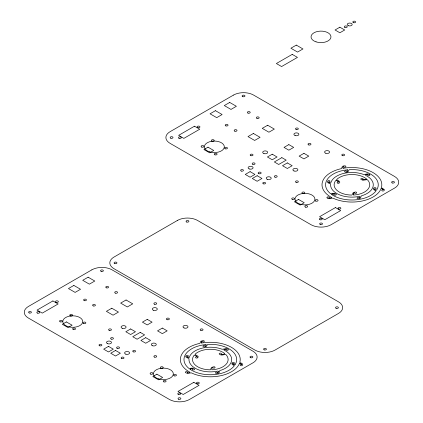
<?xml version="1.0" encoding="UTF-8"?>
<svg xmlns="http://www.w3.org/2000/svg" width="423" height="423" viewBox="0 0 423 423"><rect width="100%" height="100%" fill="white"/><g stroke="black" fill="none" stroke-linecap="round" stroke-linejoin="round"><path stroke-width="0.63" d="M353.231 194.754L353.586 193.581M218.442 371.722L218.48 371.59A0.714 0.412 0 0 0 217.533 371.145A21.356 12.33 0 0 1 188.991 358.9A0.714 0.412 0 0 0 188.653 358.53L185.871 356.954A2.03 1.174 0 0 1 185.93 356.039L186.131 355.78A1.169 0.677 0 0 1 187.648 355.42A1.169 0.677 0 0 1 188.314 356.282A1.169 0.677 0 0 1 186.844 356.689M201.263 342.44L201.221 342.598A0.714 0.412 0 0 0 201.56 343.005M342.926 167.503L342.836 167.794A0.735 0.423 0 0 0 343.153 168.264M197.721 357.726L198.25 356.853L197.906 356.187L195.347 354.717A0.714 0.412 0 0 1 195.151 354.167A17.798 10.274 0 0 1 224.772 353.549C224.349 354.352 222.117 354.432 221.033 354.337A1.169 0.677 0 0 0 221.319 353.417A1.169 0.677 0 0 0 219.722 353.231A1.169 0.677 0 0 0 219.357 354.146C220.832 355.685 223.249 354.823 225.041 354.469A0.714 0.412 0 0 1 225.967 354.648A17.798 10.274 0 0 1 212.087 369.765C211.119 369.559 212.05 367.836 212.769 367.502A1.169 0.677 0 0 0 214.006 368.105A1.169 0.677 0 0 0 215.085 367.397A1.169 0.677 0 0 0 213.89 366.757L211.489 367.428L210.569 369.438A0.714 0.412 0 0 1 209.84 369.813A17.798 10.274 0 0 1 194.099 355.315L195.627 355.616L197.155 356.785A1.169 0.677 0 0 0 195.632 357.107A1.169 0.677 0 0 0 196.15 357.995A1.169 0.677 0 0 0 197.71 357.721M373.916 188.034L373.467 188.563A1.967 1.137 0 0 0 373.398 188.991L373.916 189.747L375.582 190.736A0.714 0.412 0 0 1 375.783 191.233A26.337 15.207 0 0 1 331.653 194.511M366.318 179.13L366.371 178.802A17.798 10.274 0 0 0 336.75 179.421A0.714 0.412 0 0 0 336.946 179.971C338.009 180.394 340.917 181.557 339.32 182.979A1.169 0.677 0 0 1 337.75 183.249A1.169 0.677 0 0 1 337.231 182.361A1.169 0.677 0 0 1 338.76 182.033M366.196 179.162L364.261 179.569M189.25 372.61L189.456 372.563A0.714 0.412 0 0 0 189.895 372.192A29.901 17.264 0 0 1 199.571 343.434A0.714 0.412 0 0 0 199.984 343.196A1.824 1.052 0 0 0 200.095 342.905L200.846 341.234L203.024 340.589A1.169 0.672 0 0 1 204.293 341.187A1.169 0.672 0 0 1 203.315 341.937A1.169 0.672 0 0 1 201.988 341.387A1.253 0.724 0 0 0 201.887 341.461M224.56 349.382L224.338 349.435A0.714 0.412 0 0 0 224.121 350.133A21.356 12.33 0 0 1 220.023 370.527A0.714 0.412 0 0 0 219.632 370.881L219.257 372.409L218.665 373.06A2.03 1.174 0 0 1 217.258 373.488L216.766 373.52A1.169 0.677 0 0 1 215.476 372.938A1.169 0.677 0 0 1 216.428 372.177A1.169 0.677 0 0 1 217.776 372.705M190.81 368.808L190.546 368.856A0.714 0.412 0 0 0 190.059 369.21M332.742 194.014L332.145 194.115A0.714 0.412 0 0 0 331.658 194.464M336.216 180.431L335.698 180.568A17.798 10.274 0 0 0 351.439 195.066A0.714 0.412 0 0 0 352.169 194.696L353.274 192.523L355.489 192.005A1.169 0.677 0 0 1 356.684 192.655A1.169 0.677 0 0 1 355.606 193.359A1.169 0.677 0 0 1 354.352 192.756M336.327 180.473L337.908 181.24M187.986 357.514L188.172 357.599A0.714 0.412 0 0 0 189.308 357.345A21.356 12.33 0 0 1 221.943 349.197A0.714 0.412 0 0 0 222.672 349.213L226.427 348.61A2.03 1.174 0 0 1 227.77 349.097L228.06 349.329M240.502 363.563L240.285 363.463A0.714 0.412 0 0 0 239.503 363.431M329.422 182.688L329.771 182.852A0.714 0.412 0 0 0 330.902 182.599A21.356 12.33 0 0 1 363.542 174.456A0.714 0.412 0 0 0 364.272 174.472L367.735 173.848L369.66 174.588M233.977 364.663L234.178 364.774A0.714 0.412 0 0 0 234.95 364.838M327.138 197.922L327.762 198.382A1.967 1.137 0 0 0 328.401 198.604L332.076 198.228A1.824 1.052 0 0 1 332.563 198.138A0.73 0.423 0 0 1 333.134 198.223A29.901 17.264 0 0 0 381.038 188.711M336.058 194.178L335.497 193.692A1.967 1.137 0 0 0 334.889 193.443L331.177 193.66A0.714 0.412 0 0 1 330.337 193.512A26.337 15.207 0 0 1 347.479 169.808M353.221 194.855L353.681 195.019A17.798 10.274 0 0 0 367.566 179.902A0.714 0.412 0 0 0 366.641 179.722L362.834 180.256L360.946 179.405A1.169 0.677 0 0 1 361.321 178.485A1.169 0.677 0 0 1 362.918 178.67A1.169 0.677 0 0 1 362.643 179.601M327.148 197.916A1.169 0.677 0 0 1 327.397 196.986A1.169 0.677 0 0 1 329.015 197.102A1.169 0.677 0 0 1 328.856 198.038M329.02 198.075A3.437 1.983 0 0 0 330.453 197.922L331.029 197.821A0.735 0.423 0 0 0 331.505 197.446M331.484 197.404A29.901 17.264 0 0 1 341.165 168.687A0.714 0.412 0 0 0 341.583 168.449A1.824 1.052 0 0 0 341.694 168.158L342.17 166.81L342.963 166.133A1.967 1.137 0 0 1 343.619 165.927L344.623 165.848A1.169 0.677 0 0 1 345.892 166.44A1.169 0.677 0 0 1 344.909 167.191A1.169 0.677 0 0 1 343.587 166.646M342.968 167.503A3.437 1.983 0 0 1 343.444 166.71M343.227 168.28A29.901 17.264 0 0 1 381.456 187.479A0.714 0.412 0 0 0 381.604 187.807A1.824 1.052 0 0 0 381.985 188.002L384.385 189.652A1.967 1.137 0 0 1 384.375 190.08L383.994 190.625A1.169 0.677 0 0 1 382.461 190.963A1.169 0.677 0 0 1 381.832 190.096A1.169 0.677 0 0 1 383.312 189.705M383.286 189.604A3.437 1.983 0 0 0 382.334 188.97L381.906 188.727A0.714 0.412 0 0 0 381.07 188.695M347.51 169.819A0.714 0.412 0 0 1 347.833 170.252L347.685 170.601A3.437 1.983 0 0 1 347.061 171.368M346.913 171.426A1.169 0.677 0 0 0 345.66 170.823A1.169 0.677 0 0 0 344.586 171.532A1.169 0.677 0 0 0 345.776 172.172L346.791 172.14A1.967 1.137 0 0 0 347.468 171.96L348.346 171.32L348.996 169.998A0.714 0.412 0 0 1 349.636 169.649A26.337 15.207 0 0 1 376.623 190.07A0.714 0.412 0 0 1 375.777 190.027L375.328 189.779A3.437 1.983 0 0 1 374.492 189.081M373.927 188.039A1.169 0.677 0 0 1 375.487 187.764A1.169 0.677 0 0 1 376.005 188.658A1.169 0.677 0 0 1 374.477 188.981M332.753 194.035A3.437 1.983 0 0 1 334.202 193.94M336.047 194.178A1.169 0.677 0 0 1 335.682 195.098A1.169 0.677 0 0 1 334.085 194.913A1.169 0.677 0 0 1 334.36 193.983M369.649 174.588A1.169 0.677 0 0 1 369.432 175.524A1.169 0.677 0 0 1 367.814 175.423A1.169 0.677 0 0 1 367.936 174.488M329.469 182.646A2.845 1.639 0 0 1 328.475 182.033M328.444 181.943A1.169 0.677 0 0 0 329.914 181.536A1.169 0.677 0 0 0 329.247 180.679A1.169 0.677 0 0 0 327.746 181.033C326.408 182.514 329.221 183.408 330.252 183.783A0.714 0.412 0 0 1 330.59 184.158A21.356 12.33 0 0 0 359.132 196.404A0.714 0.412 0 0 1 360.073 196.843M359.915 197.097A2.845 1.639 0 0 1 359.497 197.901M359.376 197.964A1.169 0.677 0 0 0 358.027 197.43A1.169 0.677 0 0 0 357.07 198.191A1.169 0.677 0 0 0 358.366 198.762L360.438 198.181L361.231 196.14A0.714 0.412 0 0 1 361.623 195.78A21.356 12.33 0 0 0 365.721 175.386A0.714 0.412 0 0 1 365.906 174.694L366.329 174.604A2.845 1.639 0 0 1 367.783 174.456M353.676 193.591A2.845 1.639 0 0 1 354.22 192.814M364.229 179.521A2.845 1.639 0 0 1 362.791 179.638M337.85 181.282A2.845 1.639 0 0 1 338.744 181.943M187.41 372.8A1.253 0.724 0 0 1 187.252 372.779A1.169 0.672 0 0 0 187.41 371.849A1.169 0.672 0 0 0 185.797 371.732A1.169 0.672 0 0 0 185.554 372.663L187.601 373.43L190.477 372.975A1.824 1.052 0 0 1 190.963 372.88A0.714 0.412 0 0 1 191.529 372.97A29.901 17.264 0 0 0 239.444 363.457M189.171 372.594A4.151 2.395 0 0 1 187.426 372.832M201.628 343.027A29.901 17.264 0 0 1 239.857 362.225A0.714 0.412 0 0 0 240.01 362.548A1.824 1.052 0 0 0 240.391 362.749C241.364 363.093 243.674 364.097 242.395 365.372A1.169 0.672 0 0 1 240.867 365.71A1.169 0.672 0 0 1 240.232 364.843A1.169 0.672 0 0 1 241.713 364.452A1.253 0.724 0 0 0 241.66 364.367M201.316 342.445A4.151 2.395 0 0 1 201.829 341.446M240.47 363.59A4.151 2.395 0 0 1 241.707 364.346M205.948 344.576A0.714 0.412 0 0 1 206.234 344.999L206.175 345.152A4.151 2.395 0 0 1 205.483 346.12M205.425 346.104A1.253 0.724 0 0 1 205.303 346.173A1.169 0.672 0 0 0 204.06 345.57A1.169 0.672 0 0 0 202.987 346.278A1.169 0.672 0 0 0 204.177 346.913L206.435 346.374L207.397 344.74A0.714 0.412 0 0 1 208.042 344.391A26.337 15.207 0 0 1 235.024 364.816M190.054 369.258A26.337 15.207 0 0 0 234.183 365.974A0.714 0.412 0 0 0 233.982 365.483C232.994 365.118 230.889 363.891 232.317 362.781A1.169 0.672 0 0 1 233.887 362.511A1.169 0.672 0 0 1 234.405 363.399A1.169 0.672 0 0 1 232.877 363.722M205.879 344.555A26.337 15.207 0 0 0 188.737 368.259A0.714 0.412 0 0 0 189.578 368.401L192.507 368.068L194.464 368.919A1.169 0.672 0 0 1 194.088 369.839A1.169 0.672 0 0 1 192.491 369.654A1.169 0.672 0 0 1 192.766 368.729A1.253 0.724 0 0 0 192.613 368.708M234.009 364.637A4.151 2.395 0 0 1 232.872 363.833M232.92 363.812A1.253 0.724 0 0 1 232.883 363.717M190.831 368.84A4.151 2.395 0 0 1 192.602 368.671M228.05 349.335A1.169 0.677 0 0 1 227.833 350.265A1.169 0.677 0 0 1 226.215 350.17A1.169 0.677 0 0 1 226.337 349.234M188.013 357.446A3.077 1.777 0 0 1 186.792 356.695M218.331 371.743A3.077 1.777 0 0 1 217.819 372.726M224.613 349.435A3.077 1.777 0 0 1 226.353 349.202M296.301 45.102L290.892 48.227L297.559 52.077L302.968 48.957L296.301 45.102M292.224 54.377L276.367 63.529L281.602 66.548L297.459 57.396L292.224 54.377M339.87 27.199L335.042 29.985L339.87 32.772L344.697 29.985L339.87 27.199M233.48 95.085L170.057 131.706A14.239 8.222 0 0 0 170.057 143.328L310.995 224.698A14.239 8.222 0 0 0 331.13 224.698L394.553 188.082A14.239 8.222 0 0 0 394.553 176.46L253.615 95.085A14.239 8.222 0 0 0 233.48 95.085M215.455 110.678L210.046 113.803L216.713 117.652L222.123 114.527L215.455 110.678M229.721 102.44L224.312 105.565L230.979 109.42L236.388 106.295L229.721 102.44M194.495 126.197L178.638 135.349L183.873 138.374L199.73 129.221L194.495 126.197M208.01 147.178L203.934 149.531L209.644 152.83L213.721 150.477L208.01 147.178M253.398 133.472L247.989 136.597L254.657 140.447L260.066 137.322L253.398 133.472M267.664 125.24L262.249 128.359L268.922 132.214L274.331 129.089L267.664 125.24M272.238 154.199L267.41 156.986L272.238 159.772L277.065 156.986L272.238 154.199M288.846 144.608L284.023 147.394L288.846 150.181L293.673 147.394L288.846 144.608M250.088 171.638L245.266 174.424L250.088 177.211L254.916 174.424L250.088 171.638M281.855 157.636L274.347 161.967L278.694 164.478L286.202 160.143L281.855 157.636M91.881 269.832L28.457 306.448A14.239 8.222 0 0 0 28.457 318.075L169.396 399.444A14.239 8.222 0 0 0 189.53 399.444L252.954 362.828A14.239 8.222 0 0 0 252.954 351.201L112.016 269.832A14.239 8.222 0 0 0 91.881 269.832M177.411 220.452L113.988 257.068A14.239 8.222 0 0 0 113.988 268.695L254.926 350.064A14.239 8.222 0 0 0 275.061 350.064L338.479 313.448A14.239 8.222 0 0 0 338.479 301.821L197.541 220.452A14.239 8.222 0 0 0 177.411 220.452M257.136 175.704L252.309 178.49L257.136 181.277L261.964 178.49L257.136 175.704M73.856 285.425L68.447 288.549L75.114 292.399L80.529 289.274L73.856 285.425M88.121 277.187L82.712 280.312L89.38 284.161L94.789 281.036L88.121 277.187M287.339 162.918L282.511 165.705L287.339 168.491L292.166 165.705L287.339 162.918M303.947 153.327L299.124 156.113L303.947 158.9L308.774 156.113L303.947 153.327M52.896 300.943L37.039 310.096L42.274 313.12L58.131 303.963L52.896 300.943M66.411 321.924L62.334 324.277L68.045 327.576L72.127 325.224L66.411 321.924M298.511 199.429L294.434 201.782L300.15 205.081L304.227 202.728L298.511 199.429M111.799 308.219L106.39 311.344L113.057 315.193L118.466 312.068L111.799 308.219M126.065 299.981L120.655 303.106L127.323 306.955L132.732 303.83L126.065 299.981M335.434 207.566L319.577 216.719L324.811 219.743L340.668 210.591L335.434 207.566M130.638 328.946L125.811 331.732L130.638 334.519L135.466 331.732L130.638 328.946M147.252 319.354L142.424 322.141L147.252 324.927L152.074 322.141L147.252 319.354M108.489 346.379L103.667 349.165L108.489 351.952L113.316 349.165L108.489 346.379M140.256 332.378L132.748 336.713L137.094 339.225L144.603 334.889L140.256 332.378M115.537 350.45L110.71 353.237L115.537 356.023L120.365 353.237L115.537 350.45M145.739 337.665L140.912 340.452L145.739 343.238L150.567 340.452L145.739 337.665M162.347 328.074L157.525 330.86L162.347 333.647L167.175 330.86L162.347 328.074M156.912 374.175L152.835 376.528L158.551 379.828L162.628 377.475L156.912 374.175M193.834 382.313L177.977 391.465L183.212 394.49L199.069 385.332L193.834 382.313M348.452 25.74A2.49 1.438 0 0 0 352.19 24.497A2.49 1.438 0 0 0 348.452 23.249A2.49 1.438 0 0 0 348.452 25.74M344.925 27.49A1.491 0.862 0 0 0 347.241 26.829A1.491 0.862 0 0 0 345.083 26.004A1.491 0.862 0 0 0 344.925 27.49M316.023 41.845A9.967 5.753 0 0 0 330.971 36.859A9.967 5.753 0 0 0 316.023 31.878A9.967 5.753 0 0 0 316.023 41.845M170.871 138.226A1.422 0.82 0 0 0 173.007 137.517A1.422 0.82 0 0 0 170.871 136.803A1.422 0.82 0 0 0 170.871 138.226M353.512 22.683A1.422 0.82 0 0 0 355.648 21.97A1.422 0.82 0 0 0 353.512 21.261A1.422 0.82 0 0 0 353.512 22.683M320.348 224.528A1.422 0.82 0 0 0 322.485 223.82A1.422 0.82 0 0 0 320.348 223.106A1.422 0.82 0 0 0 320.348 224.528M392.317 182.979A1.422 0.82 0 0 0 394.448 182.271A1.422 0.82 0 0 0 392.317 181.557A1.422 0.82 0 0 0 392.317 182.979M242.749 96.65A1.422 0.82 0 0 0 244.965 96.026A1.422 0.82 0 0 0 242.924 95.228A1.422 0.82 0 0 0 242.749 96.65M249.195 168.93A2.49 1.438 0 0 0 253.081 167.841A2.49 1.438 0 0 0 249.507 166.445A2.49 1.438 0 0 0 249.195 168.93M267.468 179.447A2.49 1.438 0 0 0 271.206 178.199A2.49 1.438 0 0 0 267.468 176.957A2.49 1.438 0 0 0 267.468 179.447M293.996 170.966A2.49 1.438 0 0 0 297.877 169.877A2.49 1.438 0 0 0 294.302 168.481A2.49 1.438 0 0 0 293.996 170.966M325.858 153.29A2.49 1.438 0 0 0 329.596 152.047A2.49 1.438 0 0 0 325.858 150.8A2.49 1.438 0 0 0 325.858 153.29M263.947 153.581A2.49 1.438 0 0 0 267.68 152.338A2.49 1.438 0 0 0 263.947 151.09A2.49 1.438 0 0 0 263.947 153.581M295.154 135.566A2.49 1.438 0 0 0 298.892 134.318A2.49 1.438 0 0 0 295.154 133.076A2.49 1.438 0 0 0 295.154 135.566M258.828 173.689A1.491 0.862 0 0 0 261.144 173.023A1.491 0.862 0 0 0 258.987 172.198A1.491 0.862 0 0 0 258.828 173.689M308.663 144.92A1.491 0.862 0 0 0 310.974 144.254A1.491 0.862 0 0 0 308.822 143.429A1.491 0.862 0 0 0 308.663 144.92M299.97 204.108A9.967 5.753 0 0 0 314.918 199.122A9.967 5.753 0 0 0 299.97 194.141A9.967 5.753 0 0 0 299.97 204.108M209.369 151.799A9.967 5.753 0 0 0 224.317 146.818A9.967 5.753 0 0 0 209.369 141.832A9.967 5.753 0 0 0 209.369 151.799M252.901 164.383A1.422 0.82 0 0 0 255.037 163.669A1.422 0.82 0 0 0 252.901 162.961A1.422 0.82 0 0 0 252.901 164.383M275.05 177.168A1.422 0.82 0 0 0 277.187 176.46A1.422 0.82 0 0 0 275.05 175.746A1.422 0.82 0 0 0 275.05 177.168M241.327 171.066A1.422 0.82 0 0 0 243.458 170.353A1.422 0.82 0 0 0 241.327 169.644A1.422 0.82 0 0 0 241.327 171.066M263.471 183.852A1.422 0.82 0 0 0 265.607 183.143A1.422 0.82 0 0 0 263.471 182.429A1.422 0.82 0 0 0 263.471 183.852M257.031 118.408A1.422 0.82 0 0 0 259.167 117.694A1.422 0.82 0 0 0 257.031 116.986A1.422 0.82 0 0 0 257.031 118.408M234.881 131.193A1.422 0.82 0 0 0 237.017 130.485A1.422 0.82 0 0 0 234.881 129.771A1.422 0.82 0 0 0 234.881 131.193M248.068 113.121A1.422 0.82 0 0 0 250.205 112.407A1.422 0.82 0 0 0 248.068 111.693A1.422 0.82 0 0 0 248.068 113.121M225.924 125.906A1.422 0.82 0 0 0 228.06 125.192A1.422 0.82 0 0 0 225.924 124.484A1.422 0.82 0 0 0 225.924 125.906M338.749 208.978A1.422 0.82 0 0 0 340.885 208.264A1.422 0.82 0 0 0 338.749 207.55A1.422 0.82 0 0 0 338.749 208.978M319.952 219.711A1.422 0.82 0 0 0 322.199 219.13A1.422 0.82 0 0 0 320.206 218.294A1.422 0.82 0 0 0 319.952 219.711M179.135 138.39A1.422 0.82 0 0 0 181.271 137.676A1.422 0.82 0 0 0 179.135 136.962A1.422 0.82 0 0 0 179.135 138.39M197.811 127.609A1.422 0.82 0 0 0 199.947 126.895A1.422 0.82 0 0 0 197.811 126.181A1.422 0.82 0 0 0 197.811 127.609M315.807 201.094A1.422 0.82 0 0 0 318.054 200.513A1.422 0.82 0 0 0 316.06 199.677A1.422 0.82 0 0 0 315.807 201.094M305.565 207.154A1.422 0.82 0 0 0 307.701 206.44A1.422 0.82 0 0 0 305.565 205.726A1.422 0.82 0 0 0 305.565 207.154M292.425 199.423A1.422 0.82 0 0 0 294.561 198.71A1.422 0.82 0 0 0 292.425 198.001A1.422 0.82 0 0 0 292.425 199.423M302.545 193.464A1.422 0.82 0 0 0 304.798 192.883A1.422 0.82 0 0 0 302.799 192.047A1.422 0.82 0 0 0 302.545 193.464M225.327 148.833A1.422 0.82 0 0 0 227.463 148.119A1.422 0.82 0 0 0 225.327 147.405A1.422 0.82 0 0 0 225.327 148.833M214.963 154.844A1.422 0.82 0 0 0 217.099 154.131A1.422 0.82 0 0 0 214.963 153.422A1.422 0.82 0 0 0 214.963 154.844M201.824 147.114A1.422 0.82 0 0 0 203.96 146.4A1.422 0.82 0 0 0 201.824 145.692A1.422 0.82 0 0 0 201.824 147.114M212.066 141.197A1.422 0.82 0 0 0 214.202 140.489A1.422 0.82 0 0 0 212.066 139.775A1.422 0.82 0 0 0 212.066 141.197M296.19 129.512A1.422 0.82 0 0 0 298.326 128.798A1.422 0.82 0 0 0 296.19 128.084A1.422 0.82 0 0 0 296.19 129.512M342.498 155.664A1.422 0.82 0 0 0 344.634 154.95A1.422 0.82 0 0 0 342.498 154.242A1.422 0.82 0 0 0 342.498 155.664M296.19 182.398A1.422 0.82 0 0 0 298.326 181.689A1.422 0.82 0 0 0 296.19 180.975A1.422 0.82 0 0 0 296.19 182.398M250.887 155.664A1.422 0.82 0 0 0 253.023 154.95A1.422 0.82 0 0 0 250.887 154.242A1.422 0.82 0 0 0 250.887 155.664M186.765 222.043A1.422 0.82 0 0 0 188.901 221.335A1.422 0.82 0 0 0 186.765 220.621A1.422 0.82 0 0 0 186.765 222.043M336.121 308.298A1.422 0.82 0 0 0 338.374 307.722A1.422 0.82 0 0 0 336.375 306.887A1.422 0.82 0 0 0 336.121 308.298M264.28 349.895A1.422 0.82 0 0 0 266.416 349.181A1.422 0.82 0 0 0 264.28 348.473A1.422 0.82 0 0 0 264.28 349.895M114.802 263.592A1.422 0.82 0 0 0 116.938 262.884A1.422 0.82 0 0 0 114.802 262.17A1.422 0.82 0 0 0 114.802 263.592M29.272 312.972A1.422 0.82 0 0 0 31.408 312.259A1.422 0.82 0 0 0 29.272 311.55A1.422 0.82 0 0 0 29.272 312.972M178.749 399.275A1.422 0.82 0 0 0 180.885 398.561A1.422 0.82 0 0 0 178.749 397.853A1.422 0.82 0 0 0 178.749 399.275M250.717 357.726A1.422 0.82 0 0 0 252.854 357.012A1.422 0.82 0 0 0 250.717 356.303A1.422 0.82 0 0 0 250.717 357.726M101.234 271.423A1.422 0.82 0 0 0 103.371 270.715A1.422 0.82 0 0 0 101.234 270.001A1.422 0.82 0 0 0 101.234 271.423M107.532 343.65A2.49 1.438 0 0 0 111.471 342.63A2.49 1.438 0 0 0 107.976 341.171A2.49 1.438 0 0 0 107.532 343.65M125.869 354.194A2.49 1.438 0 0 0 129.607 352.946A2.49 1.438 0 0 0 125.869 351.698A2.49 1.438 0 0 0 125.869 354.194M152.55 345.765A2.49 1.438 0 0 0 156.283 344.518A2.49 1.438 0 0 0 152.55 343.27A2.49 1.438 0 0 0 152.55 345.765M184.042 327.957A2.49 1.438 0 0 0 187.981 326.942A2.49 1.438 0 0 0 184.486 325.477A2.49 1.438 0 0 0 184.042 327.957M122.347 328.327A2.49 1.438 0 0 0 126.086 327.079A2.49 1.438 0 0 0 122.347 325.837A2.49 1.438 0 0 0 122.347 328.327M153.554 310.308A2.49 1.438 0 0 0 157.293 309.065A2.49 1.438 0 0 0 153.554 307.817A2.49 1.438 0 0 0 153.554 310.308M117.208 348.425A1.491 0.862 0 0 0 119.54 347.785A1.491 0.862 0 0 0 117.42 346.934A1.491 0.862 0 0 0 117.208 348.425M167.037 319.651A1.491 0.862 0 0 0 169.374 319.016A1.491 0.862 0 0 0 167.249 318.165A1.491 0.862 0 0 0 167.037 319.651M158.371 378.855A9.967 5.753 0 0 0 173.324 373.869A9.967 5.753 0 0 0 158.371 368.888A9.967 5.753 0 0 0 158.371 378.855M66.908 326.218A9.967 5.753 0 0 0 82.665 322.157A9.967 5.753 0 0 0 68.69 316.309A9.967 5.753 0 0 0 66.908 326.218M111.302 339.13A1.422 0.82 0 0 0 113.438 338.416A1.422 0.82 0 0 0 111.302 337.702A1.422 0.82 0 0 0 111.302 339.13M133.324 351.867A1.422 0.82 0 0 0 135.577 351.286A1.422 0.82 0 0 0 133.583 350.45A1.422 0.82 0 0 0 133.324 351.867M99.728 345.813A1.422 0.82 0 0 0 101.864 345.099A1.422 0.82 0 0 0 99.728 344.385A1.422 0.82 0 0 0 99.728 345.813M121.75 358.551A1.422 0.82 0 0 0 124.002 357.969A1.422 0.82 0 0 0 122.004 357.134A1.422 0.82 0 0 0 121.75 358.551M115.431 293.155A1.422 0.82 0 0 0 117.568 292.441A1.422 0.82 0 0 0 115.431 291.727A1.422 0.82 0 0 0 115.431 293.155M106.347 287.82A1.422 0.82 0 0 0 108.6 287.238A1.422 0.82 0 0 0 106.601 286.403A1.422 0.82 0 0 0 106.347 287.82M197.028 383.677A1.422 0.82 0 0 0 199.275 383.095A1.422 0.82 0 0 0 197.282 382.26A1.422 0.82 0 0 0 197.028 383.677M178.353 394.458A1.422 0.82 0 0 0 180.605 393.876A1.422 0.82 0 0 0 178.606 393.041A1.422 0.82 0 0 0 178.353 394.458M37.414 313.089A1.422 0.82 0 0 0 39.667 312.507A1.422 0.82 0 0 0 37.668 311.672A1.422 0.82 0 0 0 37.414 313.089M56.09 302.308A1.422 0.82 0 0 0 58.337 301.726A1.422 0.82 0 0 0 56.344 300.89A1.422 0.82 0 0 0 56.09 302.308M174.329 375.883A1.422 0.82 0 0 0 176.465 375.175A1.422 0.82 0 0 0 174.329 374.461A1.422 0.82 0 0 0 174.329 375.883M163.965 381.895A1.422 0.82 0 0 0 166.102 381.186A1.422 0.82 0 0 0 163.965 380.473A1.422 0.82 0 0 0 163.965 381.895M150.826 374.165A1.422 0.82 0 0 0 152.962 373.456A1.422 0.82 0 0 0 150.826 372.742A1.422 0.82 0 0 0 150.826 374.165M161.073 368.253A1.422 0.82 0 0 0 163.209 367.539A1.422 0.82 0 0 0 161.073 366.831A1.422 0.82 0 0 0 161.073 368.253M83.728 323.574A1.422 0.82 0 0 0 85.864 322.865A1.422 0.82 0 0 0 83.728 322.152A1.422 0.82 0 0 0 83.728 323.574M73.237 329.543A1.422 0.82 0 0 0 75.49 328.962A1.422 0.82 0 0 0 73.496 328.126A1.422 0.82 0 0 0 73.237 329.543M60.225 321.855A1.422 0.82 0 0 0 62.361 321.147A1.422 0.82 0 0 0 60.225 320.433A1.422 0.82 0 0 0 60.225 321.855M70.467 315.944A1.422 0.82 0 0 0 72.603 315.23A1.422 0.82 0 0 0 70.467 314.522A1.422 0.82 0 0 0 70.467 315.944M154.591 304.253A1.422 0.82 0 0 0 156.727 303.545A1.422 0.82 0 0 0 154.591 302.831A1.422 0.82 0 0 0 154.591 304.253M200.899 330.411A1.422 0.82 0 0 0 203.035 329.697A1.422 0.82 0 0 0 200.899 328.983A1.422 0.82 0 0 0 200.899 330.411M154.469 357.097A1.422 0.82 0 0 0 156.721 356.52A1.422 0.82 0 0 0 154.723 355.685A1.422 0.82 0 0 0 154.469 357.097M109.287 330.411A1.422 0.82 0 0 0 111.423 329.697A1.422 0.82 0 0 0 109.287 328.983A1.422 0.82 0 0 0 109.287 330.411M84.198 300.605A1.422 0.82 0 0 0 86.451 300.023A1.422 0.82 0 0 0 84.457 299.188A1.422 0.82 0 0 0 84.198 300.605M93.282 305.94A1.422 0.82 0 0 0 95.418 305.226A1.422 0.82 0 0 0 93.282 304.518A1.422 0.82 0 0 0 93.282 305.94"/></g></svg>
